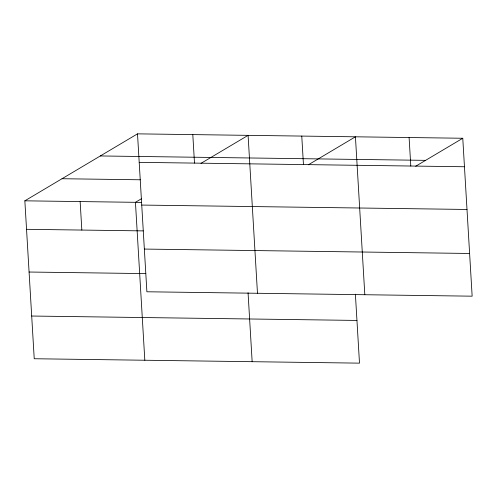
<?xml version="1.0" encoding="UTF-8"?>
<svg xmlns="http://www.w3.org/2000/svg" width="497" height="497" viewBox="0 0 497 497"><rect width="100%" height="100%" fill="white"/><g stroke="black" fill="none" stroke-linecap="round" stroke-linejoin="round"><path stroke-width="0.75" d="M355.392 294.187L359.493 363.145L34.231 358.741L24.85 200.819L137.507 133.855L462.769 138.259L472.15 296.181L146.888 291.776L137.507 133.855M141.415 198.769L135.439 202.316L144.82 360.238M201.012 163.339L248.096 135.352L257.477 293.273M308.351 164.793L355.43 136.805L364.817 294.727M415.685 166.246L462.769 138.259M100.332 155.952L425.587 160.357M139.203 162.351L464.459 166.75M62.026 178.721L140.359 179.784M24.85 200.819L141.57 202.403M141.738 205.062L467 209.461M26.54 229.316L143.266 230.894M144.354 249.065L469.615 253.47M29.081 272.027L145.801 273.605M31.696 316.03L356.952 320.435M409.099 137.532L410.795 166.023M301.766 136.079L303.456 164.575M248.059 292.733L252.153 361.692M192.805 134.606L194.495 163.097M80.141 201.571L81.837 230.061"/></g></svg>
